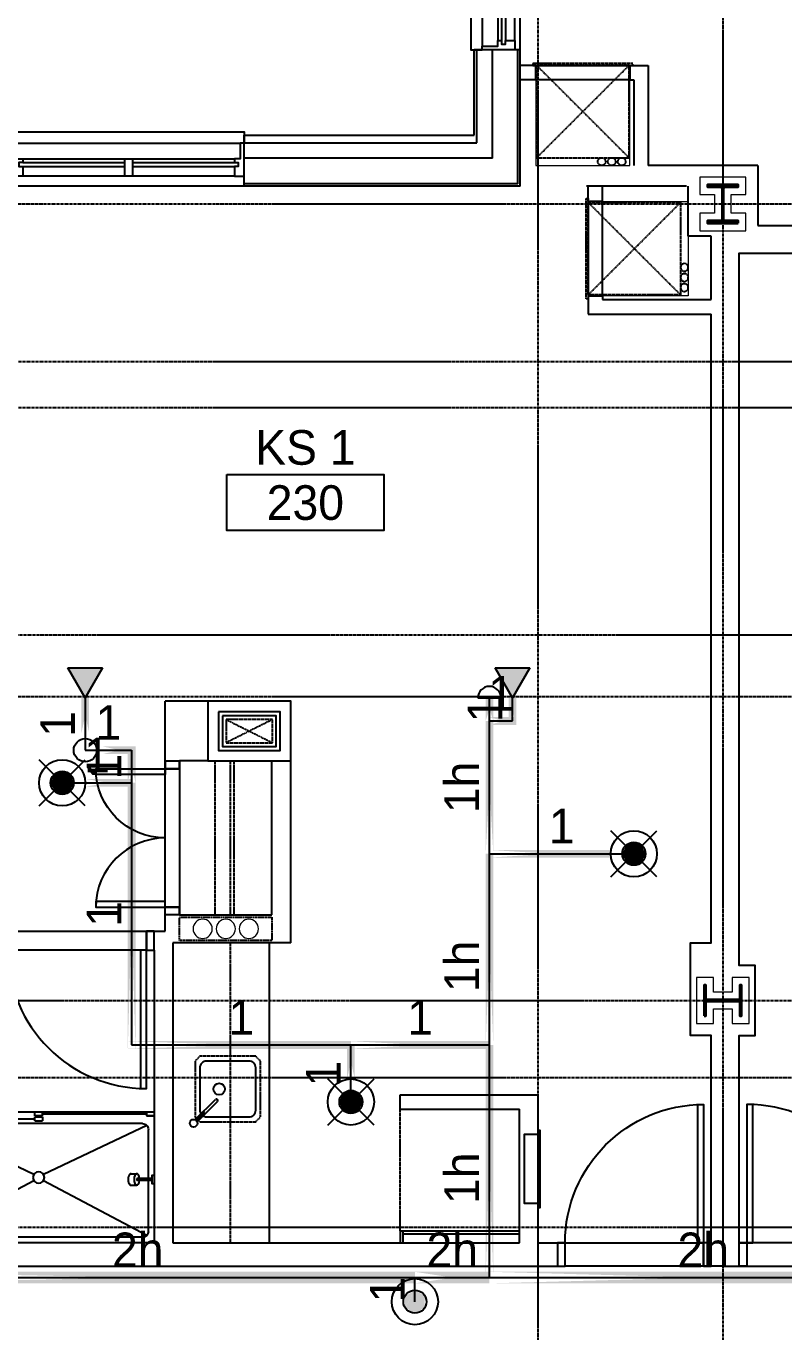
# Model space of a CAD drawing. Header units: inches. Extents: x -6955 to 13123, y -1334 to 3701.
# Drawn here: x 2828.6 to 3025.4, y 1672.5 to 2011.8 of the extents above; entities that cross this region are included whole.
import ezdxf
from ezdxf.enums import TextEntityAlignment as Align

# ---------------------------------------------------------------- set-up
doc = ezdxf.new("R2010")
doc.units = ezdxf.units.IN
doc.header["$MEASUREMENT"] = 0
doc.linetypes.add('CENTER2', pattern=[1.125, 0.75, -0.125, 0.125, -0.125])
doc.linetypes.add('HIDDEN2', pattern=[0.1875, 0.125, -0.0625])
for name, color, linetype, lineweight in [('A-Detl-Hatch', 1, 'Continuous', 18), ('A-Detl-Wide', 2, 'Continuous', 35), ('S-Detl-Hatch', 1, 'Continuous', 18)]:
    doc.layers.add(name, color=color, linetype=linetype, lineweight=lineweight)
for name, color, linetype in [('A-Door', 7, 'Continuous'), ('A-Door-Head', 8, 'Continuous'), ('A-Eqpm', 4, 'Continuous'), ('A-Flor-Case', 6, 'Continuous'), ('A-Flor-Case-Hidden', 8, 'HIDDEN2'), ('A-Flor-Outline', 4, 'Continuous'), ('A-Flor-Ovhd', 1, 'HIDDEN2'), ('A-Flor-Pfix', 7, 'Continuous'), ('A-Glaz', 7, 'Continuous'), ('A-Glaz-Sill', 8, 'Continuous'), ('A-Grid(SmallScale)', 11, 'CENTER2'), ('A-HVAC', 6, 'HIDDEN2'), ('A-Tag-Rm(Scale)', 7, 'Continuous'), ('A-Wall-Full', 7, 'Continuous'), ('A-Wall-Hatch', 15, 'Continuous'), ('headdn', 7, 'Continuous'), ('PIPEBL', 4, 'Continuous'), ('pipemn', 6, 'Continuous'), ('PIPESPC', 7, 'Continuous'), ('S-Grid-Iden', 7, 'Continuous'), ('spk-cap', 7, 'Continuous'), ('spk-piperise', 7, 'Continuous'), ('TIDYPIPE', 7, 'Continuous')]:
    doc.layers.add(name, color=color, linetype=linetype)
doc.layers.add('G-Anno-Nplt', color=140, linetype='Continuous', lineweight=18, plot=False)
doc.styles.add('PIPE', font='PIPE.SHX')

# ---------------------------------------------------------------- blocks, each defined once
blk = doc.blocks.new('EXTERIOR WINDOW 4')
at = {"layer": 'A-Glaz'}
for p, q in [((3139.62, -8499), (3194.62, -8499)), ((3139.62, -8500), (3166.12, -8500)), ((3139.62, -8501), (3166.12, -8501)), ((3168.12, -8500), (3194.62, -8500)), ((3168.12, -8501), (3194.62, -8501))]:
    blk.add_line(p, q, dxfattribs=at)
for points in [[(3139.62, -8501), (3139.62, -8503.5), (3137.12, -8503.5), (3137.12, -8495), (3138.12, -8495), (3138.12, -8499), (3139.62, -8499), (3139.62, -8500), (3138.62, -8500), (3138.62, -8501), (3139.62, -8501)], [(3194.62, -8501), (3194.62, -8503.5), (3197.12, -8503.5), (3197.12, -8495), (3196.12, -8495), (3196.12, -8499), (3194.62, -8499), (3194.62, -8500), (3195.62, -8500), (3195.62, -8501), (3194.62, -8501)]]:
    blk.add_lwpolyline(points, dxfattribs=at)
blk.add_lwpolyline([(3168.12, -8503.5), (3166.12, -8503.5), (3166.12, -8499), (3168.12, -8499)], close=True, dxfattribs=at)
at = {"layer": 'A-Glaz-Sill'}
for p, q in [((3138.12, -8495), (3196.12, -8495)), ((3197.12, -8506.13), (3137.12, -8506.13)), ((3194.62, -8503.5), (3139.62, -8503.5))]:
    blk.add_line(p, q, dxfattribs=at)
blk.add_lwpolyline([(3137.12, -8495), (3137.12, -8492), (3197.12, -8492), (3197.12, -8495)], dxfattribs=at)
blk = doc.blocks.new('EXTERIOR WINDOW 3')
at = {"layer": 'A-Glaz'}
for p, q in [((5693, -8445.75), (5693, -8419.25)), ((5694, -8445.75), (5694, -8419.25)), ((5695, -8474.25), (5695, -8419.25)), ((5693, -8474.25), (5693, -8447.75)), ((5694, -8474.25), (5694, -8447.75))]:
    blk.add_line(p, q, dxfattribs=at)
for points in [[(5693, -8419.25), (5690.5, -8419.25), (5690.5, -8416.75), (5699, -8416.75), (5699, -8417.75), (5695, -8417.75), (5695, -8419.25), (5694, -8419.25), (5694, -8418.25), (5693, -8418.25), (5693, -8419.25)], [(5693, -8474.25), (5690.5, -8474.25), (5690.5, -8476.75), (5699, -8476.75), (5699, -8475.75), (5695, -8475.75), (5695, -8474.25), (5694, -8474.25), (5694, -8475.25), (5693, -8475.25), (5693, -8474.25)]]:
    blk.add_lwpolyline(points, dxfattribs=at)
blk.add_lwpolyline([(5690.5, -8445.75), (5690.5, -8447.75), (5695, -8447.75), (5695, -8445.75)], close=True, dxfattribs=at)
at = {"layer": 'A-Glaz-Sill'}
for p, q in [((5689.12, -8416.75), (5689.12, -8476.75)), ((5699, -8475.75), (5699, -8417.75)), ((5690.5, -8419.25), (5690.5, -8474.25))]:
    blk.add_line(p, q, dxfattribs=at)
blk.add_lwpolyline([(5699, -8476.75), (5702, -8476.75), (5702, -8416.75), (5699, -8416.75)], dxfattribs=at)
blk = doc.blocks.new('*U18')
at = {"layer": 'A-Detl-Hatch'}
h = blk.add_hatch(dxfattribs=at)
h.set_pattern_fill('ANSI32', color=256, scale=6, style=0)
h.set_pattern_definition([(45, (0, -4.865), (-1.591, 1.591), []), (45, (1.0607, -4.865), (-1.591, 1.591), [])])
edge = h.paths.add_edge_path()
edge.add_line((3.98, -9.73), (3.98, -9.295))
edge.add_line((3.98, -9.295), (0.645, -9.295))
edge.add_arc((0.645, -8.795), 0.5, 180, 270, ccw=False)
edge.add_line((0.145, -8.795), (0.145, -0.935))
edge.add_arc((0.645, -0.935), 0.5, 90, 180, ccw=False)
edge.add_line((0.645, -0.435), (3.98, -0.435))
edge.add_line((3.98, -0.435), (3.98, 0))
edge.add_line((3.98, 0), (-3.98, 0))
edge.add_line((-3.98, 0), (-3.98, -0.435))
edge.add_line((-3.98, -0.435), (-0.645, -0.435))
edge.add_arc((-0.645, -0.935), 0.5, 0, 90, ccw=False)
edge.add_line((-0.145, -0.935), (-0.145, -8.795))
edge.add_arc((-0.645, -8.795), 0.5, -90, 0, ccw=False)
edge.add_line((-0.645, -9.295), (-3.98, -9.295))
edge.add_line((-3.98, -9.295), (-3.98, -9.73))
edge.add_line((-3.98, -9.73), (3.98, -9.73))
at = {"color": 0, "linetype": 'ByBlock'}
blk.add_lwpolyline([(3.98, -9.73), (3.98, -9.295), (0.645, -9.295, -0.4142136), (0.145, -8.795), (0.145, -0.935, -0.4142136), (0.645, -0.435), (3.98, -0.435), (3.98, 0), (-3.98, 0), (-3.98, -0.435), (-0.645, -0.435, -0.4142136), (-0.145, -0.935), (-0.145, -8.795, -0.4142136), (-0.645, -9.295), (-3.98, -9.295), (-3.98, -9.73)], format="xyb", close=True, dxfattribs=at)
blk = doc.blocks.new('W10X33')
at = {"layer": 'S-Detl-Hatch'}
blk.add_lwpolyline([(13773.78, -7310.28), (13773.78, -7305.84), (13769.95, -7305.84), (13769.95, -7300.98), (13773.78, -7300.98), (13773.78, -7296.55), (13761.82, -7296.55), (13761.82, -7300.98), (13765.66, -7300.98), (13765.66, -7305.84), (13761.82, -7305.84), (13761.82, -7310.28)], close=True, dxfattribs=at)
at = {"layer": 'A-Detl-Wide'}
blk.add_blockref('*U18', (13767.8, -7298.55), dxfattribs=at)
blk = doc.blocks.new('*U24')
at = {"layer": 'A-Detl-Hatch'}
h = blk.add_hatch(dxfattribs=at)
h.set_pattern_fill('ANSI32', color=256, scale=6, style=0)
h.set_pattern_definition([(45, (0, -4.96), (-1.591, 1.591), []), (45, (1.0607, -4.96), (-1.591, 1.591), [])])
edge = h.paths.add_edge_path()
edge.add_line((3.9925, -9.92), (3.9925, -9.39))
edge.add_line((3.9925, -9.39), (0.6575, -9.39))
edge.add_arc((0.6575, -8.89), 0.5, 180, 270, ccw=False)
edge.add_line((0.1575, -8.89), (0.1575, -1.03))
edge.add_arc((0.6575, -1.03), 0.5, 90, 180, ccw=False)
edge.add_line((0.6575, -0.53), (3.9925, -0.53))
edge.add_line((3.9925, -0.53), (3.9925, 0))
edge.add_line((3.9925, 0), (-3.9925, 0))
edge.add_line((-3.9925, 0), (-3.9925, -0.53))
edge.add_line((-3.9925, -0.53), (-0.6575, -0.53))
edge.add_arc((-0.6575, -1.03), 0.5, 0, 90, ccw=False)
edge.add_line((-0.1575, -1.03), (-0.1575, -8.89))
edge.add_arc((-0.6575, -8.89), 0.5, -90, 0, ccw=False)
edge.add_line((-0.6575, -9.39), (-3.9925, -9.39))
edge.add_line((-3.9925, -9.39), (-3.9925, -9.92))
edge.add_line((-3.9925, -9.92), (3.9925, -9.92))
at = {"color": 0, "linetype": 'ByBlock'}
blk.add_lwpolyline([(3.9925, -9.92), (3.9925, -9.39), (0.6575, -9.39, -0.41421356), (0.1575, -8.89), (0.1575, -1.03, -0.41421356), (0.6575, -0.53), (3.9925, -0.53), (3.9925, 0), (-3.9925, 0), (-3.9925, -0.53), (-0.6575, -0.53, -0.41421356), (-0.1575, -1.03), (-0.1575, -8.89, -0.41421356), (-0.6575, -9.39), (-3.9925, -9.39), (-3.9925, -9.92)], format="xyb", close=True, dxfattribs=at)
blk = doc.blocks.new('w10x39')
at = {"layer": 'S-Detl-Hatch'}
blk.add_lwpolyline([(13843.55, -7311.37), (13843.55, -7306.84), (13839.72, -7306.84), (13839.72, -7301.98), (13843.55, -7301.98), (13843.55, -7297.45), (13831.57, -7297.45), (13831.57, -7301.98), (13835.4, -7301.98), (13835.4, -7306.84), (13831.57, -7306.84), (13831.57, -7311.37)], close=True, dxfattribs=at)
at = {"layer": 'A-Detl-Wide'}
blk.add_blockref('*U24', (13837.56, -7299.45), dxfattribs=at)
blk = doc.blocks.new('HVAC UNIT NICHE')
at = {"layer": 'A-Door-Head'}
blk.add_lwpolyline([(4, 0), (28.5, 0), (28.5, -3.75), (4, -3.75)], close=True, dxfattribs=at)
at = {"layer": 'A-HVAC'}
for p, q in [((4.25, 0), (28.25, -24)), ((4.25, -24), (28.25, 0))]:
    blk.add_line(p, q, dxfattribs=at)
for points in [[(3.25, 0), (29.25, 0), (29.25, 0.5), (3.25, 0.5)], [(4.25, -24), (28.25, -24), (28.25, 0), (4.25, 0)]]:
    blk.add_lwpolyline(points, close=True, dxfattribs=at)
for centre in [(21.13, -25), (23.75, -25), (26.36, -25)]:
    blk.add_circle(centre, 1, dxfattribs=at)
at = {"layer": 'A-Wall-Full'}
for p, q in [((4, 0), (0, 0)), ((4, -3.75), (4, 0)), ((28.5, 0), (33.25, 0)), ((28.5, -3.75), (28.5, 0)), ((33.25, 0), (33.25, -26)), ((4, -3.75), (0, -3.75)), ((28.5, -3.75), (29.5, -3.75)), ((29.5, -3.75), (29.5, -26))]:
    blk.add_line(p, q, dxfattribs=at)
at = {"layer": 'G-Anno-Nplt'}
blk.add_lwpolyline([(4, 0), (4, -26), (28.5, -26), (28.5, 0)], close=True, dxfattribs=at)
blk = doc.blocks.new('36in door')
blk.add_lwpolyline([(-1.5, -36), (0, -36), (0, 0), (-1.5, 0)], close=True)
blk.add_arc((0, 0), 36, 180, 270)
blk = doc.blocks.new('Rm Tag')
blk.add_lwpolyline([(-0.2124, 0.0759), (0.2124, 0.0759), (0.2124, -0.0759), (-0.2124, -0.0759)], close=True)
for p in [(0, 0.2858), (0, 0.1493), (0, 0)]:
    blk.add_attdef('XXX', text='', height=0.0938).set_placement(p, align=Align.MIDDLE_CENTER)
blk = doc.blocks.new('storage 3')
at = {"layer": 'A-Door'}
for points in [[(-92.37, 6), (-90.37, 6), (-90.37, 0), (-92.37, 0)], [(-54.37, 6), (-52.37, 6), (-52.37, 0), (-54.37, 0)]]:
    blk.add_lwpolyline(points, close=True, dxfattribs=at)
at = {"layer": 'A-Door-Head'}
blk.add_lwpolyline([(-54.37, 6), (-90.37, 6), (-90.37, 0), (-54.37, 0)], close=True, dxfattribs=at)
at = {"layer": 'A-Wall-Full'}
for p, q in [((0, 18.13), (-14.75, 18.13)), ((-90.37, 6), (-90.37, 0)), ((-54.37, 6), (-54.37, 0)), ((-96.62, 0), (-90.37, 0)), ((-54.37, 0), (0, 0))]:
    blk.add_line(p, q, dxfattribs=at)
for points in [[(-90.37, 6), (-92.37, 6), (-92.37, 59.9), (-88.26, 59.9), (-88.26, 78.11), (-92.37, 78.11), (-92.37, 263.17), (0, 263.17)], [(-14.75, 18.13), (-14.75, 6), (-54.37, 6)]]:
    blk.add_lwpolyline(points, dxfattribs=at)
at = {"layer": 'A-Door', "rotation": 180}
blk.add_blockref('36in door', (-90.37, 6), dxfattribs=at)
blk = doc.blocks.new('kitchen faucet')
for p, q in [((0.93, 0.38), (8.38, 0.38)), ((1, 0.12), (4, 0.12)), ((4, -0.12), (4, 0.12)), ((0.93, -0.38), (8.38, -0.38)), ((1, -0.12), (4, -0.12))]:
    blk.add_line(p, q)
blk.add_circle((0, 0), 1)
blk.add_arc((8.38, 0), 0.375, 270, 90)
blk = doc.blocks.new('kitchen sink')
blk.add_lwpolyline([(-14.94, -6.97, 0.143329), (-14, -7.25), (-3, -7.25, 0.414214), (-1.25, -5.5), (-1.25, 5.5, 0.414214), (-3, 7.25), (-14, 7.25, 0.414214), (-15.75, 5.5), (-15.75, -5.5, 0.143329), (-15.47, -6.44, 0.143329)], format="xyb")
blk.add_circle((-10.75, 0), 1.5)
at = {"layer": 'A-Flor-Case-Hidden'}
for p, q in [((-15.75, 8.5), (-17, 7.25)), ((-1.25, 8.5), (0, 7.25)), ((-16.64, -7.61), (-17, -7.25)), ((-15.75, -8.5), (-16.11, -8.14)), ((-1.25, -8.5), (0, -7.25))]:
    blk.add_line(p, q, dxfattribs=at)
for points in [[(-17, 7.25), (-17, -7.25)], [(-1.25, 8.5), (-15.75, 8.5)], [(0, -7.25), (0, 7.25)], [(-15.75, -8.5), (-1.25, -8.5)]]:
    blk.add_lwpolyline(points, dxfattribs=at)
at = {"rotation": 45.00000000000001}
blk.add_blockref('kitchen faucet', (-17.38, -8.88), dxfattribs=at)
blk = doc.blocks.new('shower head')
for p, q in [((0.5, 0.25), (4.48, 0.25)), ((6.04, 1.5), (4.5, 1.5)), ((0.5, -0.25), (4.48, -0.25)), ((6.02, -1.5), (4.49, -1.5))]:
    blk.add_line(p, q)
blk.add_lwpolyline([(0, -1.12), (0.5, -1.12), (0.5, 1.12), (0, 1.12)], close=True)
at = {"extrusion": (0, 0, -1)}
for centre, start_param, end_param in [((4.5, 0), 4.878708, 10.826996), ((6.02, 0), 6.265998, 9.430839)]:
    blk.add_ellipse(centre, major_axis=(0, 1.5), ratio=0.483735, start_param=start_param, end_param=end_param, dxfattribs=at)
blk.add_open_spline([(4.48, 0.25), (4.49, 0.2), (4.49, 0.16), (4.49, 0.11), (4.5, 0.04), (4.5, -0.04), (4.49, -0.11), (4.49, -0.16), (4.49, -0.21), (4.48, -0.25)], degree=3, knots=[7.6339989, 7.6339989, 7.6339989, 7.6339989, 7.7552894, 7.7552894, 7.7552894, 7.9540134, 7.9540134, 7.9540134, 8.074038, 8.074038, 8.074038, 8.074038])
blk = doc.blocks.new('shower door')
at = {"layer": 'A-Flor-Case'}
for p, q in [((-31, -1), (-31, 0)), ((-29, 0), (-31, 0)), ((-29, -1), (-29, 0)), ((0, 0), (-2, 0)), ((-2, 0), (-2, -1)), ((-59.99, -1.26), (-57.99, -1.26)), ((-59.99, -2.26), (-57.99, -2.26)), ((-57.99, -2.26), (-57.99, -1.26)), ((-57.99, -1.76), (-31, -1.76)), ((-29, -1), (-31, -1)), ((-31, -1.26), (-29, -1.26)), ((-31, -2.26), (-31, -1.26)), ((-31, -2.26), (-29, -2.26)), ((-2, -0.5), (-29, -0.5)), ((-29, -1.26), (-29, -2.26)), ((0, -1), (-2, -1)), ((-2, -1), (0, -1))]:
    blk.add_line(p, q, dxfattribs=at)
blk = doc.blocks.new('30x34 shower')
at = {"layer": 'A-Flor-Pfix'}
for p, q in [((0, -34), (0, 0)), ((60, 0), (0, 0)), ((60, -34), (60, 0)), ((1.5, -3), (1.5, -29.5)), ((28.75, -16.18), (1.94, -1.94)), ((57, -1.5), (3, -1.5)), ((58.06, -1.94), (31.25, -16.18)), ((58.5, -3), (58.5, -29.5)), ((28.75, -17.82), (1.94, -30.56)), ((58.06, -30.56), (31.25, -17.82)), ((57, -31), (3, -31)), ((60, -34), (0, -34))]:
    blk.add_line(p, q, dxfattribs=at)
blk.add_circle((30, -17), 1.5, dxfattribs=at)
for centre, start, end in [((3, -3), 90, 180), ((57, -3), 0, 90), ((3, -29.5), 180, 270), ((57, -29.5), 270, 0)]:
    blk.add_arc(centre, 1.5, start, end, dxfattribs=at)
at = {"xscale": -1, "rotation": 179.9999999999999}
blk.add_blockref('shower door', (60, -34), dxfattribs=at)
at = {"layer": 'A-Flor-Pfix', "rotation": 180.0000000001253}
blk.add_blockref('shower head', (60, -16.5), dxfattribs=at)
blk = doc.blocks.new('Plumbing Chase')
at = {"layer": 'A-Flor-Outline', "linetype": 'HIDDEN2', "ltscale": 0.5}
blk.add_lwpolyline([(0.625, 0), (6.625, 0), (6.625, 24), (0.625, 24)], close=True, dxfattribs=at)
at = {"layer": 'G-Anno-Nplt'}
for centre in [(3.625, 18), (3.625, 12), (3.625, 6)]:
    blk.add_circle(centre, 2.5, dxfattribs=at)
blk = doc.blocks.new('18in door')
blk.add_lwpolyline([(0, 0), (1.5, 0), (1.5, 18), (0, 18)], close=True)
blk.add_arc((0, 0), 18, 0, 90)
blk = doc.blocks.new('Single 12x6 HVAC Shaft')
at = {"layer": 'A-Flor-Outline'}
blk.add_lwpolyline([(3.75, 17.75), (11.75, 17.75), (11.75, 3.75), (3.75, 3.75)], close=True, dxfattribs=at)
at = {"layer": 'A-HVAC'}
for p, q in [((4.75, 16.75), (10.75, 4.75)), ((4.75, 4.75), (10.75, 16.75))]:
    blk.add_line(p, q, dxfattribs=at)
blk.add_lwpolyline([(4.75, 16.75), (10.75, 16.75), (10.75, 4.75), (4.75, 4.75)], close=True, dxfattribs=at)
at = {"layer": 'A-Wall-Full'}
for points in [[(0, 21.5), (15.5, 21.5), (15.5, 0), (0, 0)], [(2.75, 18.75), (12.75, 18.75), (12.75, 2.75), (2.75, 2.75)]]:
    blk.add_lwpolyline(points, close=True, dxfattribs=at)
blk = doc.blocks.new('dpend1')
for radius in [6, 3]:
    blk.add_circle((0, 0), radius)
for points in [[(0.01, 2.97), (-2.53, -1.59), (-2.62, 1.36)], [(0.01, 2.97), (-2.49, -1.59), (2.52, -1.59)], [(2.52, -1.59), (0.01, 2.97), (2.6, 1.47)], [(2.52, -1.59), (-2.53, -1.59), (0.01, -2.98)]]:
    blk.add_solid(points)
blk = doc.blocks.new('PIPESPC')
at = {"layer": 'PIPESPC', "style": 'PIPE', "width": 0.9}
blk.add_attdef('SIZE', text='', height=9, dxfattribs=at).set_placement((0, 4.02), align=Align.CENTER)
at = {"layer": 'PIPESPC', "style": 'PIPE', "flags": 1}
blk.add_attdef('SCHED', (25.3, 3.89), '', height=9, dxfattribs=at)
blk = doc.blocks.new('side2')
for p, q in [((0, 0), (7.79, 4.5)), ((7.79, 4.5), (7.79, -4.5)), ((7.79, -4.5), (0, 0))]:
    blk.add_line(p, q)
blk.add_solid([(7.79, -4.5), (0, 0), (7.79, 4.5)])
blk = doc.blocks.new('dpend2')
for p, q in [((-6, -6), (6, 6)), ((6, -6), (-6, 6))]:
    blk.add_line(p, q)
for radius in [6, 3]:
    blk.add_circle((0, 0), radius)
for points in [[(0, 0), (-3, 0), (-2.08, 2.07)], [(0, 0), (-3, 0), (-2.08, -2.07)], [(0, 0), (0, 3), (-2.12, 2.14)], [(0, 0), (0, -3), (-2.12, -2.14)], [(0, 0), (0, 3), (2.12, 2.14)], [(0, 0), (3, 0), (2.08, 2.07)], [(0, 0), (3, 0), (2.08, -2.07)], [(0, 0), (0, -3), (2.12, -2.14)]]:
    blk.add_solid(points)
blk = doc.blocks.new('CAP')
blk.add_line((0, 3), (0, -3))
blk.add_arc((0, 0), 3, 270, 90)
blk = doc.blocks.new('rise')
blk.add_circle((0, 0), 3)

msp = doc.modelspace()

# ---------------------------------------------------------------- linework, layer by layer
at = {"layer": 'A-Door'}
for points in [[(2864.7047, 1818.8159), (2868.4547, 1818.8159), (2868.4547, 1820.8159), (2864.7047, 1820.8159)], [(2864.7047, 1782.8159), (2868.4547, 1782.8159), (2868.4547, 1780.8159), (2864.7047, 1780.8159)], [(2861.8313, 1776.5773), (2859.8313, 1776.5773), (2859.8313, 1771.7023), (2861.8313, 1771.7023)], [(2968.5897, 1695.5773), (2966.5897, 1695.5773), (2966.5897, 1689.5773), (2968.5897, 1689.5773)], [(3006.5897, 1695.5773), (3004.5897, 1695.5773), (3004.5897, 1689.5773), (3006.5897, 1689.5773)]]:
    msp.add_lwpolyline(points, close=True, dxfattribs=at)
at = {"layer": 'A-Door-Head'}
for points in [[(2864.7047, 1818.8159), (2868.4547, 1818.8159), (2868.4547, 1782.8159), (2864.7047, 1782.8159)], [(2823.8313, 1776.5773), (2859.8313, 1776.5773), (2859.8313, 1771.7023), (2823.8313, 1771.7023)], [(2968.5897, 1695.5773), (3004.5897, 1695.5773), (3004.5897, 1689.5773), (2968.5897, 1689.5773)]]:
    msp.add_lwpolyline(points, close=True, dxfattribs=at)
at = {"layer": 'A-Eqpm'}
for points in [[(2961.5997, 1723.8259), (2961.5997, 1705.8259), (2958.0997, 1705.8259), (2958.0997, 1723.8259)], [(2961.5997, 1724.8259), (2961.5997, 1704.8259), (2962.0997, 1704.8259), (2962.0997, 1724.8259)]]:
    msp.add_lwpolyline(points, close=True, dxfattribs=at)
at = {"layer": 'A-Flor-Case'}
for p, q in [((2891.7247, 1773.5773), (2891.7247, 1695.5773)), ((2925.7247, 1698.7023), (2956.7247, 1698.7023)), ((2925.7247, 1698.7023), (2925.7247, 1695.7023)), ((2926.4747, 1698.7023), (2926.4747, 1695.7023)), ((2926.4747, 1697.9523), (2956.7247, 1697.9523))]:
    msp.add_line(p, q, dxfattribs=at)
at = {"layer": 'A-Flor-Ovhd'}
for p, q in [((2877.6597, 1780.9523), (2877.6597, 1820.8273)), ((2881.6597, 1780.9523), (2881.6597, 1820.8273)), ((2882.6597, 1780.9523), (2882.6597, 1820.8273)), ((2881.7247, 1695.5773), (2881.7247, 1773.3273)), ((2925.7247, 1698.7023), (2925.7247, 1730.3273))]:
    msp.add_line(p, q, dxfattribs=at)
at = {"layer": 'A-Grid(SmallScale)'}
for p, q in [((2961.5897, 1223.6428), (2961.5897, 3132.3201)), ((3009.5897, 3132.3201), (3009.5897, 1223.6428)), ((-6.4103, 1965.5773), (3801.5897, 1965.5773)), ((3801.5897, 1912.5773), (-6.4103, 1912.5773)), ((17.7045, 1853.5773), (3801.5897, 1853.5773)), ((-6.4103, 1837.5773), (3801.5897, 1837.5773)), ((19.3911, 1758.5773), (3801.5897, 1758.5773)), ((-6.4103, 1738.5773), (3801.5897, 1738.5773)), ((3799.5897, 1699.5773), (8.3999, 1699.5773))]:
    msp.add_line(p, q, dxfattribs=at)
msp.add_lwpolyline([(3801.5897, 1924.5773), (18.5272, 1924.5773), (6.4647, 1939.3898), (-40.7853, 1939.3898)], dxfattribs=at)
at = {"layer": 'A-Wall-Full'}
for p, q in [((2956.9647, 2005.5773), (2944.9647, 2005.5773)), ((2944.9647, 1983.4523), (2944.9647, 2005.5773)), ((2956.9647, 1970.2023), (2956.9647, 2005.5773)), ((2885.2152, 1970.2023), (2885.2152, 1983.4523)), ((2885.2152, 1983.4523), (2944.9647, 1983.4523)), ((3018.7072, 1975.5773), (2990.2147, 1975.5773)), ((3018.7072, 1975.5773), (3018.7072, 1959.9923)), ((2956.9647, 1970.2023), (2885.2152, 1970.2023)), ((3000.1572, 1970.2023), (2974.1697, 1970.2023)), ((3000.6097, 1957.2123), (3000.6097, 1970.2248)), ((3018.7072, 1959.9923), (3106.2147, 1959.9923)), ((3006.5897, 1957.2123), (3000.6097, 1957.2123)), ((3006.5897, 1940.7023), (3006.5897, 1957.2123)), ((3000.4722, 1940.7023), (3006.5897, 1940.7023)), ((3000.4722, 1936.9523), (3006.5897, 1936.9523)), ((2864.7047, 1818.8273), (2864.7047, 1836.3273)), ((2897.3297, 1836.3273), (2864.7047, 1836.3273)), ((2897.3297, 1773.5773), (2897.3297, 1836.3273)), ((2864.7047, 1818.8273), (2868.4547, 1818.8273)), ((2875.8297, 1820.8273), (2868.4547, 1820.8273)), ((2868.4547, 1820.8273), (2868.4547, 1818.8273)), ((2892.4547, 1780.8273), (2892.4547, 1820.8273)), ((2864.7047, 1776.5773), (2864.7047, 1782.8273)), ((2864.7047, 1782.8273), (2868.4547, 1782.8273)), ((2868.4547, 1780.8273), (2868.4547, 1782.8273)), ((2868.4547, 1780.8273), (2892.4547, 1780.8273)), ((2859.8497, 1776.5773), (2864.7047, 1776.5773)), ((2859.8497, 1771.7023), (2859.8497, 1776.5773)), ((2859.8497, 1771.7023), (2861.8497, 1771.7023)), ((2859.8497, 1771.7023), (2861.8497, 1771.7023)), ((2861.8497, 1771.7023), (2861.8497, 1695.5773)), ((2866.7247, 1773.5773), (2866.7247, 1695.5773)), ((2891.9747, 1773.5773), (2866.7247, 1773.5773)), ((2897.3297, 1773.5773), (2891.9747, 1773.5773)), ((2925.7247, 1730.3273), (2925.7247, 1734.0773)), ((2925.7247, 1734.0773), (2961.5997, 1734.0773)), ((2961.5997, 1695.5773), (2961.5997, 1734.0773)), ((2925.7247, 1730.3273), (2956.7247, 1730.3273)), ((2956.7247, 1695.5773), (2956.7247, 1730.3273)), ((2861.8497, 1695.5773), (2805.3497, 1695.5773)), ((2866.7247, 1695.5773), (2956.7247, 1695.5773)), ((2961.5997, 1695.5773), (2968.5897, 1695.5773)), ((2968.5897, 1689.5773), (2968.5897, 1695.5773)), ((3004.5897, 1689.5773), (3004.5897, 1695.5773)), ((3006.5897, 1695.5773), (3004.5897, 1695.5773)), ((2784.8497, 1689.5773), (2968.5897, 1689.5773)), ((3009.5897, 1689.5773), (3004.5897, 1689.5773))]:
    msp.add_line(p, q, dxfattribs=at)
msp.add_lwpolyline([(3006.5897, 1695.5773), (3006.5897, 1749.4723), (3001.2247, 1749.4723), (3001.2247, 1773.5773), (3006.5897, 1773.5773), (3006.5897, 1936.9523)], dxfattribs=at)
at = {"layer": 'A-Wall-Hatch'}
for p, q in [((2945.7147, 1981.4523), (2945.7147, 2005.5773)), ((2949.7147, 1977.4523), (2949.7147, 2005.5773)), ((2956.3397, 1970.8273), (2956.3397, 2005.5773)), ((2885.2152, 1981.4523), (2945.7147, 1981.4523)), ((2949.7147, 1977.4523), (2885.2152, 1977.4523)), ((2956.3397, 1970.8273), (2885.2152, 1970.8273))]:
    msp.add_line(p, q, dxfattribs=at)
at = {"layer": 'PIPEBL'}
for p, q in [((2843.9647, 1837.2124), (2843.9647, 1823.6232)), ((2948.9647, 1831.2124), (2948.9647, 1837.2124)), ((2954.9647, 1831.2124), (2954.9647, 1837.2124)), ((2948.9647, 1796.7124), (2948.9647, 1831.2124)), ((2948.9647, 1831.2124), (2954.9647, 1831.2124)), ((2843.9647, 1823.6232), (2856.005, 1823.6232)), ((2856.005, 1823.6232), (2856.005, 1815.1491)), ((2837.9647, 1815.1491), (2856.005, 1815.1491)), ((2856.005, 1815.1491), (2856.005, 1747.0208)), ((2948.9647, 1796.7124), (2986.4647, 1796.7124)), ((2948.9647, 1747.0208), (2948.9647, 1796.7124)), ((2856.005, 1747.0208), (2912.9647, 1747.0208)), ((2912.9647, 1747.0208), (2948.9647, 1747.0208)), ((2912.9647, 1732.2124), (2912.9647, 1747.0208)), ((2948.9647, 1686.5773), (2948.9647, 1747.0208)), ((2929.5897, 1680.3201), (2929.5897, 1686.5773))]:
    msp.add_line(p, q, dxfattribs=at)
at = {"layer": 'pipemn'}
for p, q in [((2785.5897, 1686.5773), (2929.5897, 1686.5773)), ((2929.5897, 1686.5773), (2948.9647, 1686.5773)), ((2948.9647, 1686.5773), (3060.0272, 1686.5773))]:
    msp.add_line(p, q, dxfattribs=at)
at = {"layer": 'TIDYPIPE', "color": 7}
for points, const_width in [([(2843.9647, 1828.1232), (2843.9647, 1837.2124)], 2), ([(2948.9647, 1831.2124), (2948.9647, 1837.2124)], 2), ([(2954.9647, 1830.2124), (2954.9647, 1837.2124)], 2), ([(2948.9647, 1831.2124), (2955.9647, 1831.2124)], 2), ([(2948.9647, 1796.7124), (2948.9647, 1831.2124)], 2), ([(2856.005, 1815.1491), (2856.005, 1824.6232)], 2), ([(2848.4647, 1823.6232), (2857.005, 1823.6232)], 2), ([(2843.9647, 1815.1491), (2856.005, 1815.1491)], 2), ([(2856.005, 1746.0208), (2856.005, 1815.1491)], 2), ([(2948.9647, 1796.7124), (2980.4647, 1796.7124)], 2), ([(2948.9647, 1747.0208), (2948.9647, 1796.7124)], 2), ([(2855.005, 1747.0208), (2912.9647, 1747.0208)], 2), ([(2912.9647, 1747.0208), (2948.9647, 1747.0208)], 2), ([(2912.9647, 1738.2124), (2912.9647, 1747.0208)], 2), ([(2948.9647, 1686.5773), (2948.9647, 1747.0208)], 2), ([(2785.5897, 1686.5773), (2929.5897, 1686.5773)], 3), ([(2929.5897, 1686.5773), (2948.9647, 1686.5773)], 3), ([(2948.9647, 1686.5773), (3060.0272, 1686.5773)], 3)]:
    msp.add_lwpolyline(points, close=True, dxfattribs=dict(at, const_width=const_width))

# ---------------------------------------------------------------- block references
for name, p, rotation in [('EXTERIOR WINDOW 3', (8646.089, -6411.1733), 180), ('W10X33', (10313.0024, 15526.3782), 270)]:
    msp.add_blockref(name, p, dxfattribs=dict(rotation=rotation))
for name, p in [('HVAC UNIT NICHE', (2956.9647, 2001.5773)), ('EXTERIOR WINDOW 4', (-311.9088, 10476.3273)), ('storage 3', (3106.2147, 1689.5773))]:
    msp.add_blockref(name, p)
at = {"xscale": -1, "rotation": 90}
msp.add_blockref('HVAC UNIT NICHE', (2974.6097, 1970.2023), dxfattribs=at)
at = {"extrusion": (0, 0, -1), "zscale": -1, "rotation": 270}
for name, p in [('Single 12x6 HVAC Shaft', (-2897.3297, 1836.3273)), ('Plumbing Chase', (-2892.4547, 1780.8273))]:
    msp.add_blockref(name, p, dxfattribs=at)
at = {"layer": 'A-Door', "extrusion": (0, 0, -1), "zscale": -1, "rotation": 270}
msp.add_blockref('18in door', (-2864.7047, 1818.8159), dxfattribs=at)
at = {"layer": 'A-Door', "rotation": 90}
msp.add_blockref('18in door', (2864.7047, 1782.8159), dxfattribs=at)
at = {"layer": 'A-Door'}
msp.add_blockref('36in door', (2859.8313, 1771.7023), dxfattribs=at)
at = {"layer": 'A-Door', "xscale": -1, "rotation": 180}
msp.add_blockref('36in door', (3004.5897, 1695.5773), dxfattribs=at)
at = {"layer": 'A-Flor-Pfix'}
msp.add_blockref('kitchen sink', (2889.4747, 1735.5773), dxfattribs=at)
at = {"layer": 'A-Flor-Pfix', "extrusion": (0, 0, -1), "zscale": -1, "rotation": 180}
msp.add_blockref('30x34 shower', (-2801.8497, 1695.5773), dxfattribs=at)
at = {"layer": 'A-Tag-Rm(Scale)'}
ref = msp.add_blockref('Rm Tag', (2901.1342, 1887.9708), dxfattribs=dict(at, xscale=96, yscale=96, zscale=96))
ref.add_attrib('XXX', 'KS 1', dxfattribs={"layer": '0', "height": 9}).set_placement((2901.1342, 1902.3018), align=Align.MIDDLE_CENTER)
ref.add_attrib('XXX', '230', dxfattribs={"layer": '0', "height": 9}).set_placement((2901.1342, 1887.9708), align=Align.MIDDLE_CENTER)
at = {"layer": 'headdn', "rotation": 90}
for p in [(2843.9647, 1837.2124), (2954.9647, 1837.2124)]:
    msp.add_blockref('side2', p, dxfattribs=at)
at = {"layer": 'headdn'}
for name, p in [('dpend2', (2837.9647, 1815.1491)), ('dpend2', (2986.4647, 1796.7124)), ('dpend2', (2912.9647, 1732.2124)), ('dpend1', (2929.5897, 1680.3201))]:
    msp.add_blockref(name, p, dxfattribs=at)
at = {"layer": 'PIPESPC'}
ref = msp.add_blockref('PIPESPC', (2951.9647, 1831.2124), dxfattribs=at)
ref.add_attrib('SIZE', '1', dxfattribs={"color": 0, "height": 9, "style": 'PIPE'}).set_placement((2951.9647, 1831.2124), align=Align.BOTTOM_CENTER)
ref = msp.add_blockref('PIPESPC', (2954.9647, 1834.2124), dxfattribs=dict(at, rotation=90))
ref.add_attrib('SIZE', '1', dxfattribs={"color": 0, "height": 9, "rotation": 90, "style": 'PIPE'}).set_placement((2954.9647, 1834.2124), align=Align.BOTTOM_CENTER)
ref = msp.add_blockref('PIPESPC', (2843.9647, 1830.4178), dxfattribs=dict(at, rotation=90))
ref.add_attrib('SIZE', '1', dxfattribs={"color": 0, "height": 9, "rotation": 90, "style": 'PIPE'}).set_placement((2843.9647, 1830.4178), align=Align.BOTTOM_CENTER)
ref = msp.add_blockref('PIPESPC', (2849.9849, 1823.6232), dxfattribs=at)
ref.add_attrib('SIZE', '1', dxfattribs={"color": 0, "height": 9, "style": 'PIPE'}).set_placement((2849.9849, 1823.6232), align=Align.BOTTOM_CENTER)
ref = msp.add_blockref('PIPESPC', (2846.9849, 1815.1491), dxfattribs=at)
ref.add_attrib('SIZE', '1', dxfattribs={"color": 0, "height": 9, "style": 'PIPE'}).set_placement((2846.9849, 1815.1491), align=Align.BOTTOM_CENTER)
ref = msp.add_blockref('PIPESPC', (2856.005, 1819.3862), dxfattribs=dict(at, rotation=90))
ref.add_attrib('SIZE', '1', dxfattribs={"color": 0, "height": 9, "rotation": 90, "style": 'PIPE'}).set_placement((2856.005, 1819.3862), align=Align.BOTTOM_CENTER)
ref = msp.add_blockref('PIPESPC', (2948.9647, 1813.9624), dxfattribs=dict(at, rotation=90))
ref.add_attrib('SIZE', '1h', dxfattribs={"color": 0, "height": 9, "rotation": 90, "style": 'PIPE'}).set_placement((2948.9647, 1813.9624), align=Align.BOTTOM_CENTER)
ref = msp.add_blockref('PIPESPC', (2967.7147, 1796.7124), dxfattribs=at)
ref.add_attrib('SIZE', '1', dxfattribs={"color": 0, "height": 9, "style": 'PIPE'}).set_placement((2967.7147, 1796.7124), align=Align.BOTTOM_CENTER)
ref = msp.add_blockref('PIPESPC', (2856.005, 1781.085), dxfattribs=dict(at, rotation=90))
ref.add_attrib('SIZE', '1', dxfattribs={"color": 0, "height": 9, "rotation": 90, "style": 'PIPE'}).set_placement((2856.005, 1781.085), align=Align.BOTTOM_CENTER)
ref = msp.add_blockref('PIPESPC', (2948.9647, 1767.4624), dxfattribs=dict(at, rotation=90))
ref.add_attrib('SIZE', '1h', dxfattribs={"color": 0, "height": 9, "rotation": 90, "style": 'PIPE'}).set_placement((2948.9647, 1767.4624), align=Align.BOTTOM_CENTER)
ref = msp.add_blockref('PIPESPC', (2884.4849, 1747.0208), dxfattribs=at)
ref.add_attrib('SIZE', '1', dxfattribs={"color": 0, "height": 9, "style": 'PIPE'}).set_placement((2884.4849, 1747.0208), align=Align.BOTTOM_CENTER)
ref = msp.add_blockref('PIPESPC', (2930.9647, 1747.0208), dxfattribs=at)
ref.add_attrib('SIZE', '1', dxfattribs={"color": 0, "height": 9, "style": 'PIPE'}).set_placement((2930.9647, 1747.0208), align=Align.BOTTOM_CENTER)
ref = msp.add_blockref('PIPESPC', (2912.9647, 1739.6166), dxfattribs=dict(at, rotation=90))
ref.add_attrib('SIZE', '1', dxfattribs={"color": 0, "height": 9, "rotation": 90, "style": 'PIPE'}).set_placement((2912.9647, 1739.6166), align=Align.BOTTOM_CENTER)
ref = msp.add_blockref('PIPESPC', (2948.9647, 1712.3948), dxfattribs=dict(at, rotation=90))
ref.add_attrib('SIZE', '1h', dxfattribs={"color": 0, "height": 9, "rotation": 90, "style": 'PIPE'}).set_placement((2948.9647, 1712.3948), align=Align.BOTTOM_CENTER)
ref = msp.add_blockref('PIPESPC', (2857.5897, 1686.5773), dxfattribs=at)
ref.add_attrib('SIZE', '2h', dxfattribs={"color": 0, "height": 9, "style": 'PIPE'}).set_placement((2857.5897, 1686.5773), align=Align.BOTTOM_CENTER)
ref = msp.add_blockref('PIPESPC', (2939.2772, 1686.5773), dxfattribs=at)
ref.add_attrib('SIZE', '2h', dxfattribs={"color": 0, "height": 9, "style": 'PIPE'}).set_placement((2939.2772, 1686.5773), align=Align.BOTTOM_CENTER)
ref = msp.add_blockref('PIPESPC', (3004.4959, 1686.5773), dxfattribs=at)
ref.add_attrib('SIZE', '2h', dxfattribs={"color": 0, "height": 9, "style": 'PIPE'}).set_placement((3004.4959, 1686.5773), align=Align.BOTTOM_CENTER)
ref = msp.add_blockref('PIPESPC', (2929.5897, 1683.4487), dxfattribs=dict(at, rotation=90))
ref.add_attrib('SIZE', '1', dxfattribs={"color": 0, "height": 9, "rotation": 90, "style": 'PIPE'}).set_placement((2929.5897, 1683.4487), align=Align.BOTTOM_CENTER)
at = {"layer": 'S-Grid-Iden'}
msp.add_blockref('w10x39', (-10827.9703, 9269.9865), dxfattribs=at)
at = {"layer": 'spk-cap', "rotation": 90.00000000002773}
msp.add_blockref('CAP', (2948.9647, 1837.2124), dxfattribs=at)
at = {"layer": 'spk-piperise', "rotation": 180.0000000000556}
msp.add_blockref('rise', (2843.9647, 1823.6232), dxfattribs=at)

doc.saveas('drawing.dxf')
